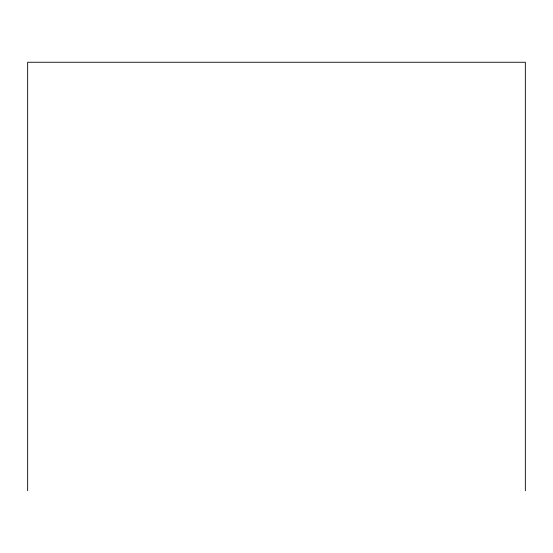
<?xml version="1.0" encoding="UTF-8"?>
<svg xmlns="http://www.w3.org/2000/svg" width="553" height="553" viewBox="0 0 553 553"><rect width="100%" height="100%" fill="white"/><g stroke="black" fill="none" stroke-linecap="round" stroke-linejoin="round"><path stroke-width="0.83" d="M525.35 490.746L525.35 62.254L27.65 62.254L27.65 490.746"/></g></svg>
